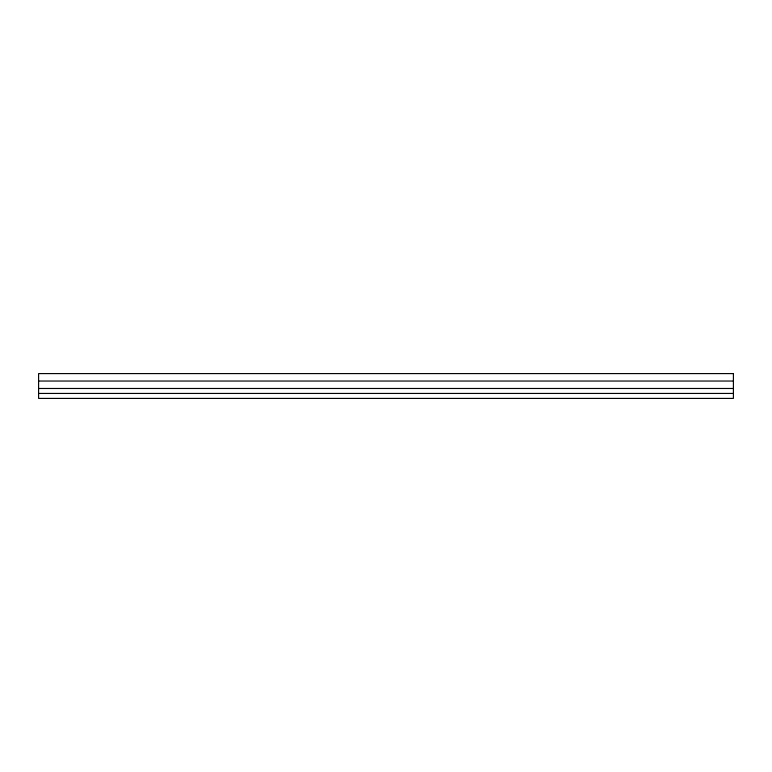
<?xml version="1.0" encoding="UTF-8"?>
<svg xmlns="http://www.w3.org/2000/svg" width="772" height="772" viewBox="0 0 772 772"><rect width="100%" height="100%" fill="white"/><g stroke="black" fill="none" stroke-linecap="round" stroke-linejoin="round"><path stroke-width="1.16" d="M38.6 381.04L733.4 381.04M38.6 388.48L733.4 388.48M38.6 393.44L733.4 393.44M733.4 373.59L38.6 373.59L38.6 398.41L733.4 398.41L733.4 373.59"/></g></svg>
